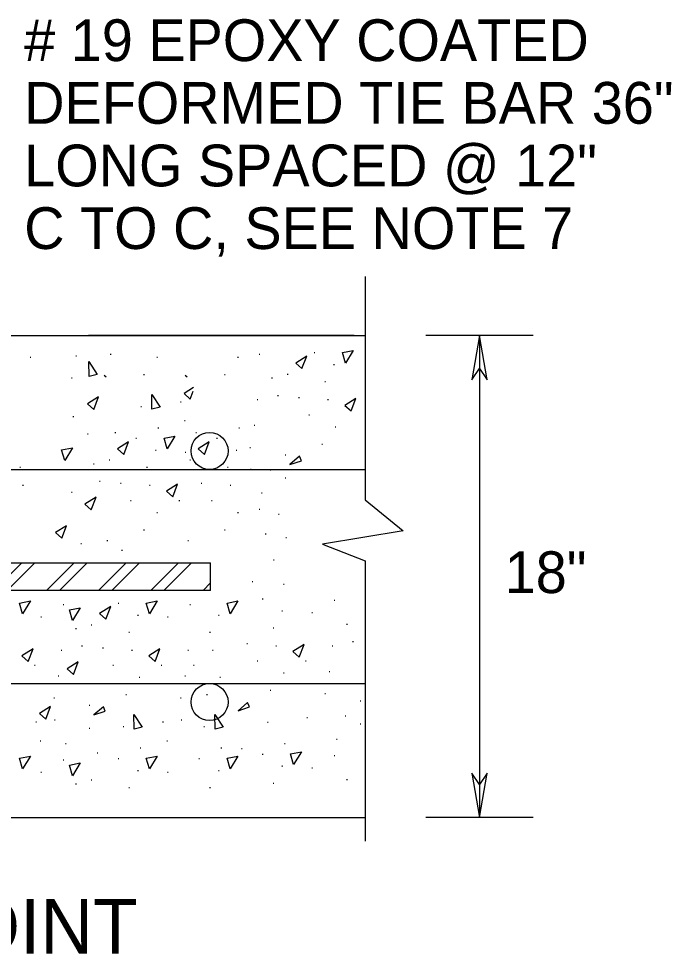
# Model space of a CAD drawing. Extents: x 495810 to 497033, y 605421 to 605543.
# Drawn here: x 495813.353 to 495815.385, y 605443.398 to 605446.31 of the extents above; entities that cross this region are included whole.
import ezdxf

# ---------------------------------------------------------------- set-up
doc = ezdxf.new("R2010")
doc.units = 0
for name, color, linetype in [('1', 7, 'Continuous'), ('2', 7, 'Continuous'), ('3', 7, 'Continuous')]:
    doc.layers.add(name, color=color, linetype=linetype)

msp = doc.modelspace()

# ---------------------------------------------------------------- linework, layer by layer
at = {"layer": '1'}
for p, q in [((495812.7156, 605444.907), (495814.4322, 605444.907)), ((495812.7156, 605444.2407), (495814.4322, 605444.2407))]:
    msp.add_line(p, q, dxfattribs=at)
for points in [[(495814.7879, 605445.3239), (495814.7643, 605445.1861), (495814.7879, 605445.2215), (495814.8116, 605445.1861)], [(495814.7879, 605443.8239), (495814.8116, 605443.9617), (495814.7879, 605443.9262), (495814.7643, 605443.9617)]]:
    msp.add_lwpolyline(points, close=True, dxfattribs=at)
at = {"layer": '2'}
for p, q in [((495814.4322, 605445.5076), (495814.4322, 605444.8129)), ((495812.4609, 605445.3239), (495814.4322, 605445.3239)), ((495814.3978, 605445.3239), (495813.5705, 605445.3239)), ((495814.3978, 605445.3239), (495813.9254, 605445.3239)), ((495814.9548, 605445.3239), (495814.6211, 605445.3239)), ((495814.7879, 605445.3239), (495814.7879, 605443.8239)), ((495810.9503, 605444.617), (495813.9503, 605444.617)), ((495813.9503, 605444.5307), (495813.9503, 605444.617)), ((495814.4322, 605444.6229), (495814.4322, 605443.7505)), ((495813.9503, 605444.5307), (495810.9503, 605444.5307)), ((495810.4472, 605443.8239), (495814.4322, 605443.8239)), ((495814.9548, 605443.8239), (495814.6211, 605443.8239))]:
    msp.add_line(p, q, dxfattribs=at)
for points in [[(495814.3609, 605445.2714), (495814.3945, 605445.278), (495814.3703, 605445.238)], [(495814.2501, 605445.2602), (495814.2156, 605445.2386), (495814.2351, 605445.221)], [(495813.5973, 605445.2029), (495813.5722, 605445.1971), (495813.5714, 605445.2429)], [(495813.6013, 605445.1328), (495813.5668, 605445.1112), (495813.5864, 605445.0936)], [(495813.793, 605445.1009), (495813.7679, 605445.0951), (495813.7671, 605445.1409)], [(495814.4028, 605445.1284), (495814.3683, 605445.1068), (495814.3879, 605445.0893)], [(495813.6949, 605444.9933), (495813.6604, 605444.9717), (495813.6799, 605444.9542)], [(495813.8056, 605445.0045), (495813.8393, 605445.0111), (495813.8151, 605444.9711)], [(495813.9465, 605444.9933), (495813.912, 605444.9717), (495813.9316, 605444.9542)], [(495813.4866, 605444.9683), (495813.5203, 605444.975), (495813.4961, 605444.935)], [(495814.2331, 605444.9345), (495814.2271, 605444.9483), (495814.1974, 605444.9227)], [(495813.8476, 605444.8615), (495813.8131, 605444.84), (495813.8327, 605444.8224)], [(495813.5936, 605444.821), (495813.5591, 605444.7994), (495813.5787, 605444.7819)], [(495813.5018, 605444.7321), (495813.4672, 605444.7105), (495813.4868, 605444.693)], [(495813.3556, 605444.4914), (495813.3893, 605444.498), (495813.3651, 605444.458)], [(495813.7503, 605444.4914), (495813.784, 605444.498), (495813.7598, 605444.458)], [(495814.002, 605444.4914), (495814.0356, 605444.498), (495814.0114, 605444.458)], [(495813.5109, 605444.4701), (495813.5446, 605444.4767), (495813.5204, 605444.4367)], [(495813.6395, 605444.4802), (495813.605, 605444.4586), (495813.6246, 605444.4411)], [(495813.3976, 605444.3484), (495813.3631, 605444.3269), (495813.3826, 605444.3093)], [(495813.7923, 605444.3484), (495813.7578, 605444.3269), (495813.7774, 605444.3093)], [(495814.2416, 605444.3619), (495814.2071, 605444.3403), (495814.2267, 605444.3228)], [(495813.5383, 605444.3079), (495813.5037, 605444.2863), (495813.5233, 605444.2688)], [(495813.4522, 605444.1692), (495813.4177, 605444.1476), (495813.4373, 605444.1301)], [(495814.0719, 605444.168), (495814.0659, 605444.1819), (495814.0362, 605444.1562)], [(495813.6226, 605444.1546), (495813.6165, 605444.1684), (495813.5869, 605444.1428)], [(495813.7376, 605444.1045), (495813.7126, 605444.0987), (495813.7117, 605444.1445)], [(495813.9893, 605444.1045), (495813.9642, 605444.0987), (495813.9634, 605444.1445)], [(495814.1996, 605444.0216), (495814.2333, 605444.0282), (495814.2091, 605443.9882)], [(495813.3556, 605444.0081), (495813.3893, 605444.0147), (495813.3651, 605443.9747)], [(495813.7503, 605444.0081), (495813.784, 605444.0147), (495813.7598, 605443.9747)], [(495814.002, 605444.0081), (495814.0356, 605444.0147), (495814.0114, 605443.9747)], [(495813.5109, 605443.9868), (495813.5446, 605443.9934), (495813.5204, 605443.9534)]]:
    msp.add_lwpolyline(points, close=True, dxfattribs=at)
for points in [[(495813.6193, 605445.201), (495813.6255, 605445.1956)], [(495813.871, 605445.201), (495813.8771, 605445.1956)], [(495813.8971, 605445.1624), (495813.8678, 605445.1441)], [(495813.8678, 605445.1441), (495813.8873, 605445.1265)], [(495813.8873, 605445.1265), (495813.8967, 605445.1511)], [(495814.4322, 605444.8129), (495814.5497, 605444.7159), (495814.2994, 605444.675), (495814.4322, 605444.6229)], [(495813.2762, 605444.5307), (495813.3625, 605444.617)], [(495813.3169, 605444.5307), (495813.4032, 605444.617)], [(495813.439, 605444.5307), (495813.5253, 605444.617)], [(495813.4796, 605444.5307), (495813.5659, 605444.617)], [(495813.6017, 605444.5307), (495813.688, 605444.617)], [(495813.6424, 605444.5307), (495813.7287, 605444.617)], [(495813.7644, 605444.5307), (495813.8507, 605444.617)], [(495813.8051, 605444.5307), (495813.8914, 605444.617)], [(495813.9272, 605444.5307), (495813.9503, 605444.5538)]]:
    msp.add_lwpolyline(points, dxfattribs=at)
for centre in [(495813.9473, 605444.9647), (495813.9473, 605444.1831)]:
    msp.add_circle(centre, 0.0576, dxfattribs=at)

# ---------------------------------------------------------------- texts
for s, height, p in [('.', 0.0268, (495813.3846, 605445.2539)), ('.', 0.0268, (495813.527, 605445.2588)), ('.', 0.0268, (495813.6343, 605445.2634)), ('.', 0.0268, (495813.7793, 605445.2539)), ('.', 0.0268, (495814.0309, 605445.2539)), ('.', 0.0268, (495814.0977, 605445.2639)), ('.', 0.0268, (495814.0977, 605445.2639)), ('.', 0.0268, (495814.2689, 605445.2685)), ('.', 0.0268, (495814.3299, 605445.2311)), ('.', 0.0268, (495813.5137, 605445.1898)), ('.', 0.0268, (495813.7381, 605445.2001)), ('.', 0.0268, (495813.9898, 605445.2001)), ('.', 0.0268, (495814.1368, 605445.1894)), ('.', 0.0268, (495814.1855, 605445.2012)), ('.', 0.0268, (495814.3026, 605445.1782)), ('.', 0.0268, (495814.1555, 605445.1353)), ('.', 0.0268, (495814.2209, 605445.129)), ('.', 0.0268, (495813.7295, 605445.1003)), ('.', 0.0268, (495813.8526, 605445.1153)), ('.', 0.0268, (495814.0914, 605445.1224)), ('.', 0.0268, (495814.3112, 605445.1224)), ('.', 0.0268, (495813.5181, 605445.0695)), ('.', 0.0268, (495814.2525, 605445.0749)), ('.', 0.0268, (495813.8656, 605445.0566)), ('.', 0.0268, (495814.0822, 605445.0424)), ('.', 0.0268, (495813.563, 605445.0155)), ('.', 0.0268, (495813.6487, 605445.0192)), ('.', 0.0268, (495813.7827, 605445.0342)), ('.', 0.0268, (495813.9003, 605445.0192)), ('.', 0.0268, (495814.0344, 605445.0342)), ('.', 0.0268, (495814.3345, 605445.0375)), ('.', 0.0268, (495813.7137, 605445.0016)), ('.', 0.0268, (495813.9653, 605445.0016)), ('.', 0.0268, (495814.2933, 605444.9837)), ('.', 0.0268, (495813.7747, 605444.9642)), ('.', 0.0268, (495813.8676, 605444.9588)), ('.', 0.0268, (495814.0263, 605444.9642)), ('.', 0.0268, (495814.069, 605444.9733)), ('.', 0.0268, (495813.5817, 605444.9225)), ('.', 0.0268, (495813.6303, 605444.9343)), ('.', 0.0268, (495813.8819, 605444.9343)), ('.', 0.0268, (495814.1791, 605444.9503)), ('.', 0.0268, (495813.3527, 605444.9113)), ('.', 0.0268, (495813.7473, 605444.9113)), ('.', 0.0268, (495813.999, 605444.9113)), ('.', 0.0268, (495814.071, 605444.9055)), ('.', 0.0268, (495814.132, 605444.9037)), ('.', 0.0268, (495813.6003, 605444.8684)), ('.', 0.0268, (495814.1791, 605444.879)), ('.', 0.0268, (495813.3613, 605444.8555)), ('.', 0.0268, (495813.6657, 605444.8621)), ('.', 0.0268, (495813.756, 605444.8555)), ('.', 0.0268, (495813.9173, 605444.8621)), ('.', 0.0268, (495814.0076, 605444.8555)), ('.', 0.0268, (495813.513, 605444.8335)), ('.', 0.0268, (495813.6973, 605444.8081)), ('.', 0.0268, (495813.848, 605444.8081)), ('.', 0.0268, (495813.949, 605444.8081)), ('.', 0.0268, (495814.1052, 605444.8318)), ('.', 0.0268, (495814.0977, 605444.7806)), ('.', 0.0268, (495814.0977, 605444.7806)), ('.', 0.0268, (495813.7793, 605444.7706)), ('.', 0.0268, (495814.0309, 605444.7706)), ('.', 0.0268, (495814.1581, 605444.765)), ('.', 0.0268, (495813.7381, 605444.7169)), ('.', 0.0268, (495813.9898, 605444.7169)), ('.', 0.0268, (495814.117, 605444.7039)), ('.', 0.0268, (495814.1806, 605444.6923)), ('.', 0.0268, (495813.5424, 605444.6736)), ('.', 0.0268, (495813.6239, 605444.6835)), ('.', 0.0268, (495813.8756, 605444.6835)), ('.', 0.0268, (495813.6696, 605444.6537)), ('.', 0.0268, (495814.1421, 605444.6233)), ('.', 0.0268, (495814.0759, 605444.5553)), ('.', 0.0268, (495814.1738, 605444.5473)), ('.', 0.0268, (495813.6584, 605444.4885)), ('.', 0.0268, (495814.1077, 605444.502)), ('.', 0.0268, (495814.3312, 605444.4974)), ('.', 0.0268, (495813.4872, 605444.4839)), ('.', 0.0268, (495813.4872, 605444.4839)), ('.', 0.0268, (495813.8819, 605444.4839)), ('.', 0.0268, (495814.1687, 605444.4646)), ('.', 0.0268, (495814.2616, 605444.4591)), ('.', 0.0268, (495813.4176, 605444.4457)), ('.', 0.0268, (495813.7193, 605444.4511)), ('.', 0.0268, (495813.8122, 605444.4457)), ('.', 0.0268, (495813.971, 605444.4511)), ('.', 0.0268, (495813.5263, 605444.4094)), ('.', 0.0268, (495813.5749, 605444.4212)), ('.', 0.0268, (495813.692, 605444.3982)), ('.', 0.0268, (495813.9436, 605444.3982)), ('.', 0.0268, (495814.1413, 605444.4117)), ('.', 0.0268, (495814.3703, 605444.4229)), ('.', 0.0268, (495814.389, 605444.3688)), ('.', 0.0268, (495813.4808, 605444.3424)), ('.', 0.0268, (495813.545, 605444.3553)), ('.', 0.0268, (495813.6103, 605444.349)), ('.', 0.0268, (495813.7006, 605444.3424)), ('.', 0.0268, (495813.8755, 605444.3424)), ('.', 0.0268, (495813.9523, 605444.3424)), ('.', 0.0268, (495814.0596, 605444.3625)), ('.', 0.0268, (495814.15, 605444.3559)), ('.', 0.0268, (495814.3249, 605444.3559)), ('.', 0.0268, (495813.398, 605444.2949)), ('.', 0.0268, (495813.642, 605444.2949)), ('.', 0.0268, (495813.7927, 605444.2949)), ('.', 0.0268, (495813.8936, 605444.2949)), ('.', 0.0268, (495814.0913, 605444.3084)), ('.', 0.0268, (495814.242, 605444.3084)), ('.', 0.0268, (495813.4716, 605444.2624)), ('.', 0.0268, (495813.7239, 605444.2575)), ('.', 0.0268, (495813.8663, 605444.2624)), ('.', 0.0268, (495813.9756, 605444.2575)), ('.', 0.0268, (495814.1733, 605444.271)), ('.', 0.0268, (495814.3157, 605444.2759)), ('.', 0.0268, (495813.6828, 605444.2037)), ('.', 0.0268, (495813.9344, 605444.2037)), ('.', 0.0268, (495814.1321, 605444.2172)), ('.', 0.0268, (495814.3025, 605444.2069)), ('.', 0.0268, (495813.4584, 605444.1934)), ('.', 0.0268, (495813.5686, 605444.1704)), ('.', 0.0268, (495813.8531, 605444.1934)), ('.', 0.0268, (495814.4126, 605444.1839)), ('.', 0.0268, (495814.3654, 605444.1372)), ('.', 0.0268, (495813.4026, 605444.1189)), ('.', 0.0268, (495813.4604, 605444.1255)), ('.', 0.0268, (495813.7973, 605444.1189)), ('.', 0.0268, (495813.8551, 605444.1255)), ('.', 0.0268, (495814.1235, 605444.1174)), ('.', 0.0268, (495814.2466, 605444.1323)), ('.', 0.0268, (495814.4126, 605444.1125)), ('.', 0.0268, (495813.5686, 605444.099)), ('.', 0.0268, (495813.6742, 605444.1039)), ('.', 0.0268, (495813.9258, 605444.1039)), ('.', 0.0268, (495813.4156, 605444.0602)), ('.', 0.0268, (495813.4946, 605444.0519)), ('.', 0.0268, (495813.8102, 605444.0602)), ('.', 0.0268, (495814.1767, 605444.0512)), ('.', 0.0268, (495814.3387, 605444.0653)), ('.', 0.0268, (495813.5933, 605444.0228)), ('.', 0.0268, (495813.7274, 605444.0378)), ('.', 0.0268, (495813.979, 605444.0378)), ('.', 0.0268, (495814.0427, 605444.0363)), ('.', 0.0268, (495813.4872, 605444.0006)), ('.', 0.0268, (495813.4872, 605444.0006)), ('.', 0.0268, (495813.6584, 605444.0052)), ('.', 0.0268, (495813.91, 605444.0052)), ('.', 0.0268, (495814.1077, 605444.0187)), ('.', 0.0268, (495814.3312, 605444.0141)), ('.', 0.0268, (495814.3312, 605444.0141)), ('.', 0.0268, (495813.4176, 605443.9624)), ('.', 0.0268, (495813.7193, 605443.9678)), ('.', 0.0268, (495813.8122, 605443.9624)), ('.', 0.0268, (495813.971, 605443.9678)), ('.', 0.0268, (495814.1687, 605443.9814)), ('.', 0.0268, (495814.2616, 605443.9759)), ('.', 0.0268, (495813.5749, 605443.9379)), ('.', 0.0268, (495814.3703, 605443.9396)), ('.', 0.0268, (495813.5263, 605443.9261)), ('.', 0.0268, (495813.692, 605443.9149)), ('.', 0.0268, (495813.9436, 605443.9149)), ('.', 0.0268, (495814.1413, 605443.9284)), ('LONGITUDINAL JOINT', 0.17, (495811.3233, 605443.4002))]:
    msp.add_text(s, height=height, dxfattribs=at).set_placement(p)
at = {"layer": '3'}
for s, p in [('# 19 EPOXY COATED  ', (495813.37, 605446.1785)), ('DEFORMED TIE BAR 36" ', (495813.37, 605445.9835)), ('LONG SPACED @ 12" ', (495813.37, 605445.7885)), ('C TO C, SEE NOTE 7', (495813.37, 605445.5935)), ('18"', (495814.8663, 605444.5223))]:
    msp.add_text(s, height=0.13, dxfattribs=at).set_placement(p)

doc.saveas('drawing.dxf')
